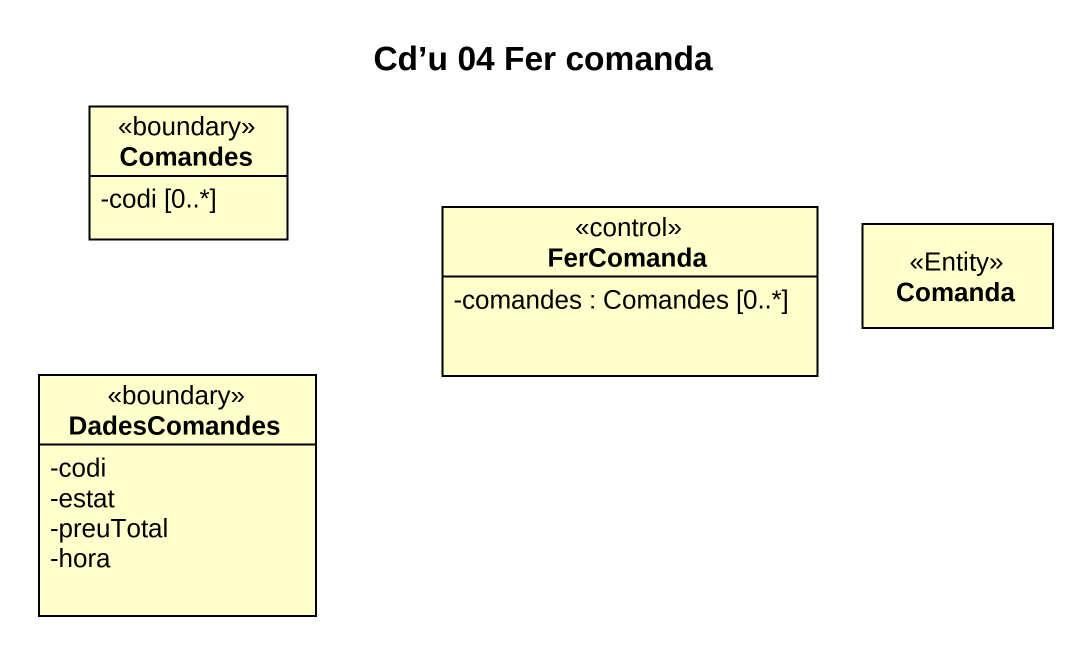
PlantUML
@startuml
title Cd’u 04 Fer comanda
hide circle
hide empty members
skinparam classAttributeIconSize 0
class Comandes <<boundary>> {
  -codi [0..*]
}
class FerComanda <<control>> {
  -comandes : Comandes [0..*]
}
class Comanda <<Entity>>
class DadesComandes <<boundary>> {
  -codi
  -estat
  -preuTotal
  -hora
}
@enduml
